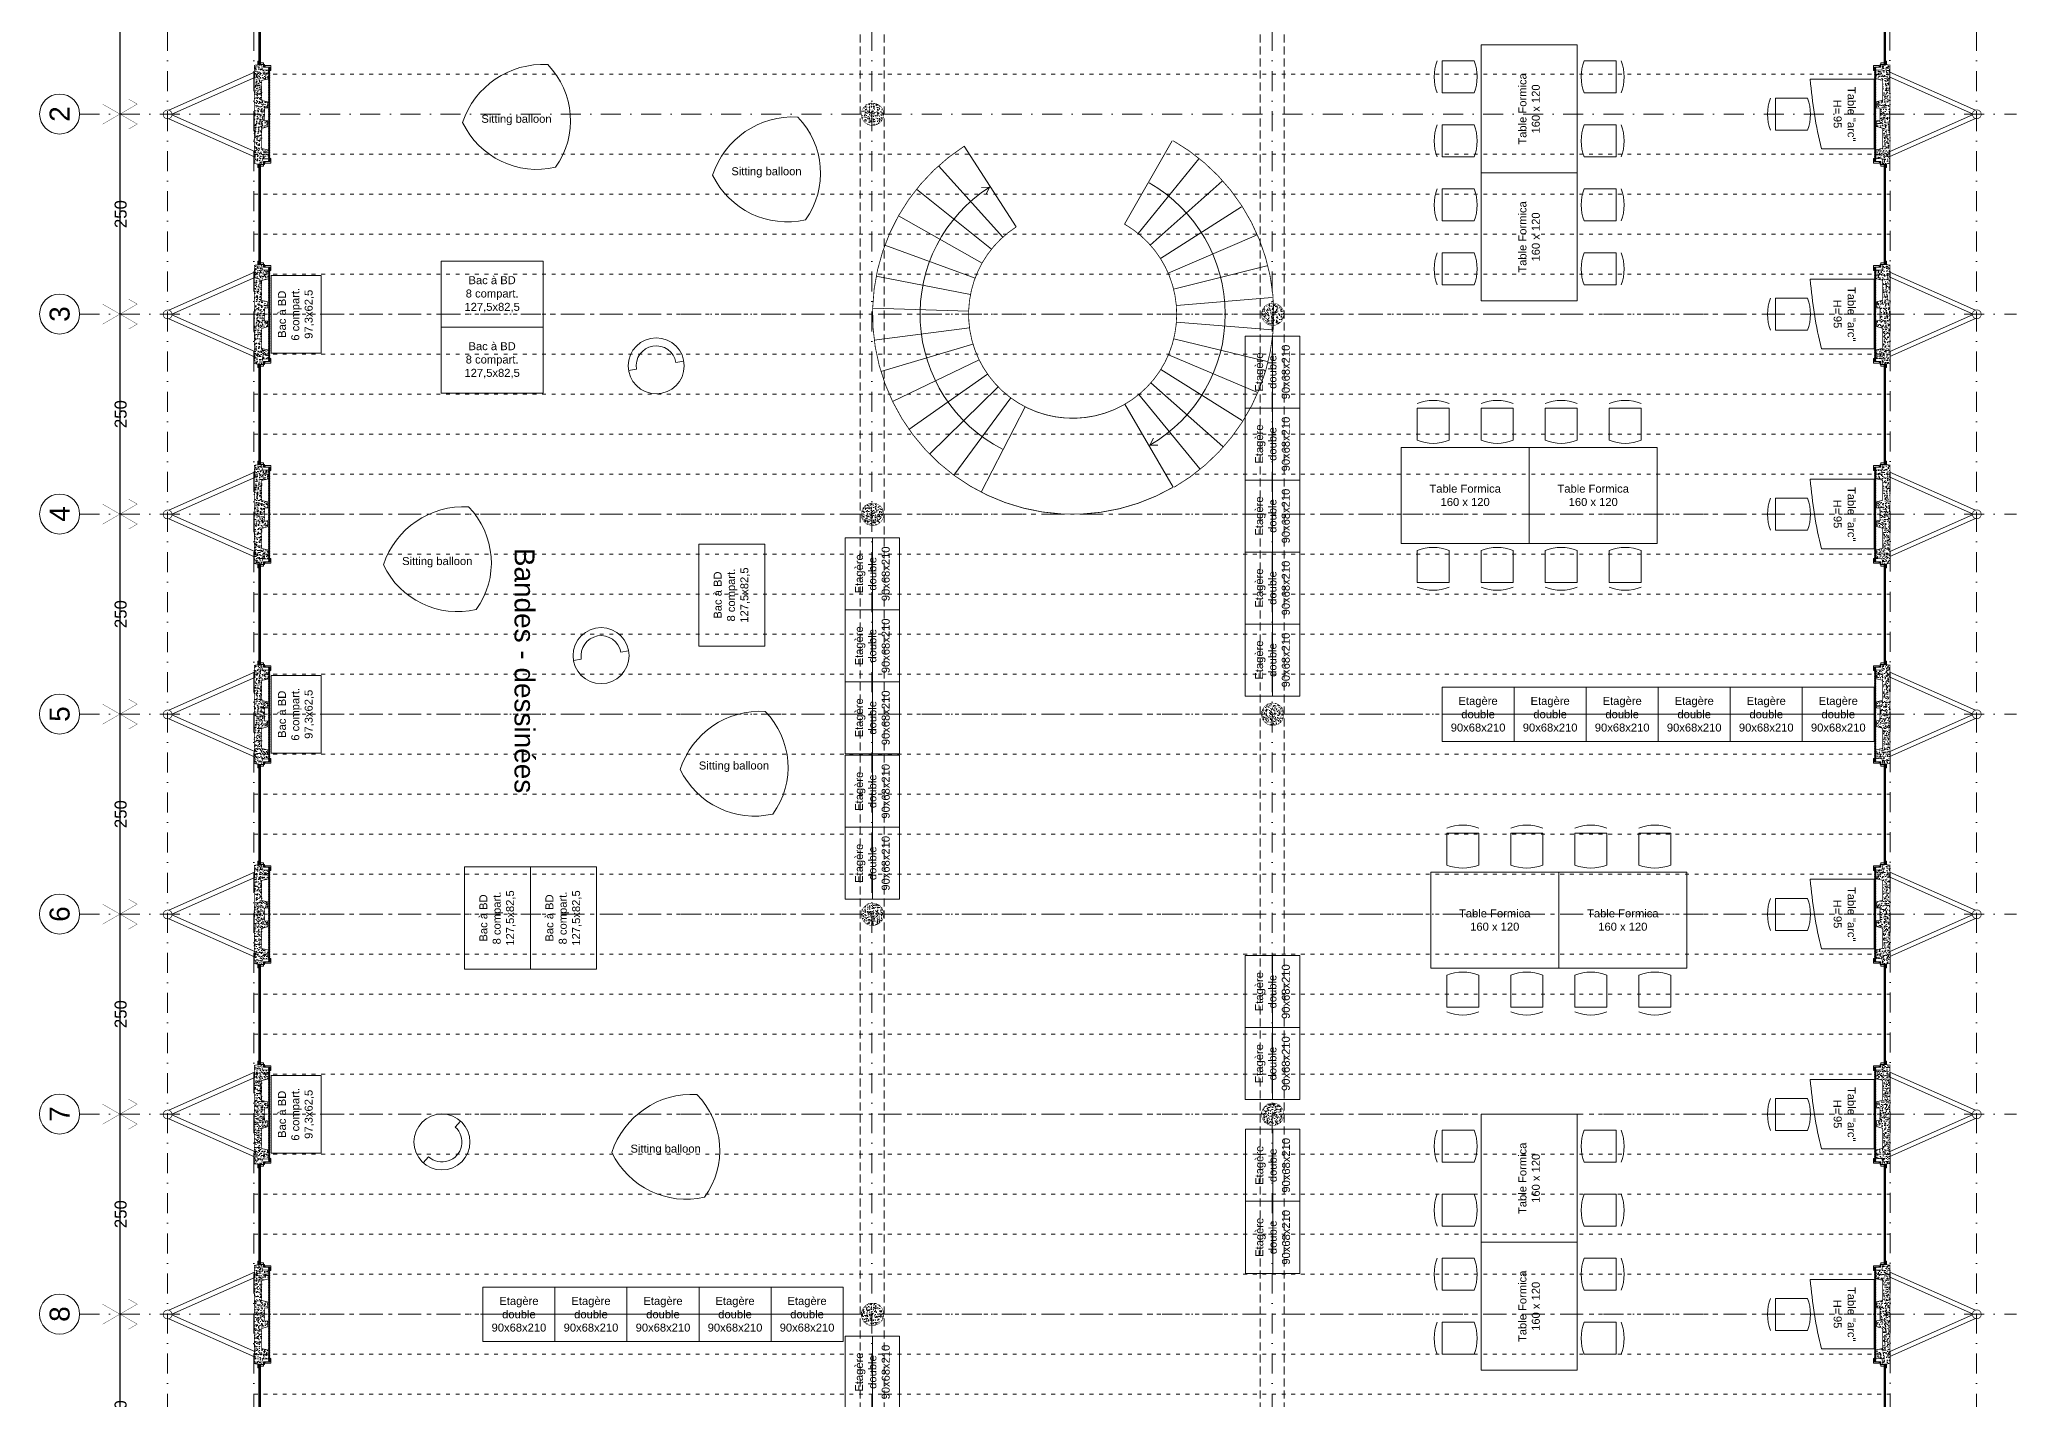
# Model space of a CAD drawing. Header units: millimetres. Extents: x 0 to 111176, y 95213 to 141729.
# Drawn here: x 47708 to 50178, y 108379 to 110079 of the extents above; entities that cross this region are included whole.
import ezdxf
from ezdxf.enums import TextEntityAlignment as Align

# ---------------------------------------------------------------- set-up
doc = ezdxf.new("R2010")
doc.units = ezdxf.units.MM
for name, pattern in [('ACAD_ISO03W100', [30, 12, -18]), ('CONTINU', [0]), ('HIDDEN2', [0.1875, 0.125, -0.0625]), ('TIRETPT2', [0.5, 0.25, -0.125, 0, -0.125])]:
    doc.linetypes.add(name, pattern=pattern)
doc.layers.get('Defpoints').update_dxf_attribs({"lineweight": 9})
doc.layers.add('CDP', color=7, linetype='Continuous', lineweight=9, true_color=0x364259)
doc.layers.add('STR_BOLLARD', color=7, linetype='Continuous', lineweight=9, true_color=0x1c1c1c)
for name, color, linetype, lineweight in [('MEN_Ext', 115, 'Continuous', 9), ('MEN_Int_Escaliers', 25, 'Continuous', 9), ('MOB', 37, 'Continuous', 9), ('STR_BOLLARD_Axes', 252, 'Continuous', 9), ('STR_BOLLARD_projeté', 251, 'Continuous', 9)]:
    doc.layers.add(name, color=color, linetype=linetype, lineweight=lineweight)
doc.styles.add('Arial', font='arial.ttf')
doc.styles.add('Arial-10', font='arial.ttf', dxfattribs={"height": 10})
doc.styles.add('Arial-15', font='arial.ttf', dxfattribs={"height": 15})
doc.styles.add('Arial-20', font='arial.ttf', dxfattribs={"height": 20})
doc.dimstyles.new('Cote-15', dxfattribs={"dimtxt": 15, "dimasz": 15, "dimexe": 1.25, "dimexo": 0.625, "dimgap": 7.5, "dimtad": 1, "dimdec": 0, "dimrnd": 0.025, "dimtxsty": 'Arial-15', "dimblk": 'ARCHTICK', "dimcen": 2.5, "dimse1": 1, "dimse2": 1, "dimazin": 0, "dimtfac": 1, "dimtmove": 1, "dimatfit": 3, "dimfxl": 1, "dimarcsym": 0})

# ---------------------------------------------------------------- blocks, each defined once
blk = doc.blocks.new('Fenetres Ext')
for points in [[(14.09999999846332, 3.400000005214679), (14.09999999846332, 4.400000005214679), (18.09999999846332, 4.400000005214679), (18.09999999846332, 3.400000005214679)], [(14.09999999846332, 1.400000005214679), (139.0999999735504, 1.400000005214679), (139.0999999735504, 3.400000005214679), (14.09999999846332, 3.400000005214679), (14.09999999846332, 1.400000005214679)], [(14.09999999846332, -2.599999994785321), (16.09999999846332, -2.599999994785321), (16.09999999846332, 1.400000005214679), (14.09999999846332, 1.400000005214679)], [(139.0999999735504, 3.400000005214679), (139.0999999735504, 4.400000005214679), (135.0999999735504, 4.400000005214679), (135.0999999735504, 3.400000005214679)], [(139.0999999735504, -2.599999994785321), (137.0999999735504, -2.599999994785321), (137.0999999735504, 1.400000005214679), (139.0999999735504, 1.400000005214679)], [(6.599999998463318, -10.59999999478532), (10.59999999846332, -10.59999999478532), (10.59999999846332, -3.599999994785321), (11.59999999846332, -3.599999994785321), (11.59999999846332, -4.585936534454959), (12.59999999972251, -4.585936534454959), (12.59999999846332, -11.59999999478532), (6.599999998463318, -11.59999999478532)], [(10.59999999846332, -3.599999994785321), (14.09999999846332, -3.599999994785321), (14.09999999846332, -2.599999994785321), (10.59999999846332, -2.599999994785321), (10.59999999846332, -3.599999994785321)], [(142.5999999735504, -3.599999994785321), (139.0999999735504, -3.599999994785321), (139.0999999735504, -2.599999994785321), (142.5999999735504, -2.599999994785321), (142.5999999735504, -3.599999994785321)], [(146.5999999735504, -10.59999999478532), (142.5999999735504, -10.59999999478532), (142.5999999735504, -3.599999994785321), (141.5999999735504, -3.599999994785321), (141.5999999735504, -4.585936534454959), (140.5999999722912, -4.585936534454959), (140.5999999735504, -11.59999999478532), (146.5999999735504, -11.59999999478532)]]:
    blk.add_lwpolyline(points, close=True)
blk.add_lwpolyline([(14.09999999846332, 2.400000005214679), (139.0999999735504, 2.400000005214679)])
blk = doc.blocks.new('panneau+contreventement')
at = {"lineweight": 5}
h = blk.add_hatch(dxfattribs=at)
h.set_pattern_fill('AR-CONC', color=252, scale=0.04, angle=360, style=0)
h.set_pattern_definition([(49.99999999999994, (6.955815479159355e-08, 17.59999999470892), (7.287386759840159, -0.6375634215561317), [0.7619999999999998, -8.381999999999998]), (354.9999999999999, (6.955815479159355e-08, 17.59999999470892), (-1.409736856998765, 7.642273809561408), [0.6096, -6.7056233668]), (100.4514446999998, (0.6072803495580956, 17.54686985470835), (5.877649883614139, 7.004710076487798), [0.6476003520000001, -7.123609784]), (46.18419999999995, (6.955815479159355e-08, 19.63199999470817), (10.8431616356852, -1.681693117309098), [1.143, -12.573]), (96.63555760999995, (0.9035960695582617, 19.49185999470865), (9.49616536206013, 9.89704498390885), [0.9714009256, -10.6854243264]), (351.18415117, (6.955815479159355e-08, 19.63199999470817), (9.496165362599092, 9.897044983421296), [0.9143986827999999, -10.0583892768]), (20.99999999999999, (1.016000069557776, 19.12399999471018), (6.064575650765295, -4.090607927483512), [0.7619999999999999, -8.382]), (326, (1.016000069557776, 19.12399999471018), (2.472081133905891, 7.367518644892768), [0.6096, -6.7056]), (71.45144499999996, (1.521381373558143, 18.78311599870722), (8.53665677114865, 3.2769107554362), [0.647600352, -7.123597503999998]), (37.49999999999993, (6.955815479159355e-08, 17.59999999470892), (0.1235441300236765, 3.382201554926124), [0, -6.624319999999999, 0, -6.8072, 0, -6.731]), (7.499999999999964, (6.955815479159355e-08, 17.59999999470892), (2.672786500412234, 4.007222992724778), [0, -3.88112, 0, -6.47192, 0, -2.5654]), (327.4999999999998, (-2.265679930442275, 17.59999999470892), (5.423623806674856, -0.2291497597069439), [0, -2.54, 0, -7.9248, 0, -10.5156]), (317.4999999999999, (-3.281679930441896, 17.59999999470892), (5.925167255440723, 1.017059641333315), [0, -3.302, 0, -5.26288, 0, -7.4676])])
h.paths.add_polyline_path([(8.000000000007276, 16.62599197128293), (8.000000000007276, 12.62599197128293), (-8, 12.62599197128293), (-8, 16.62599197128293), (-15.27348650529757, 16.62599197128293), (-17.5, 9), (-42.54545454565005, 9), (-44.5, 17.59999999831052), (-55.5, 17.59999999831052), (-55.5, 10), (-62.5, 9), (-61.5, 0), (61.5, 0), (62.5, 9), (55.5, 10), (55.5, 17.59999999831052), (44.5, 17.59999999831052), (42.5, 9), (17.50000000000728, 9), (15.72651349470971, 16.62599197128293)])
at = {"layer": 'CDP'}
h = blk.add_hatch(dxfattribs=at)
h.set_pattern_fill('ANSI31', color=256, scale=5)
h.set_pattern_definition([(45, (0, 0), (-0.4419417382415922, 0.4419417382415922), [])])
h.paths.add_polyline_path([(-59, 17.59999999831052), (-59, 19.3999999983098), (58.99999999767169, 19.3999999983098), (58.99999999767169, 17.59999999831052)])
at = {"linetype": 'Continuous', "lineweight": 5, "const_width": 0.8799999952316284}
blk.add_lwpolyline([(8.000000000007276, 16.62599197128293), (8.000000000007276, 12.62599197128293), (-8, 12.62599197128293), (-8, 16.62599197128293), (-15.27348650529757, 16.62599197128293), (-17.5, 9), (-42.54545454565005, 9), (-44.5, 17.59999999831052), (-55.5, 17.59999999831052), (-55.5, 10), (-62.5, 9), (-61.5, 0), (61.5, 0), (62.5, 9), (55.5, 10), (55.5, 17.59999999831052), (44.5, 17.59999999831052), (42.5, 9), (17.50000000000728, 9), (15.72651349470971, 16.62599197128293)], close=True, dxfattribs=at)
for points in [[(-5.29915068641867, -107.0272467950708), (-52.79727948180198, 0.03446815508141299)], [(-0.5113040249361802, -103.0238181007117), (-46.75775930929467, 1.216600178464432)], [(0.5113040249361802, -103.0238181007117), (46.75775930929467, 1.216600178464432)], [(5.29915068641867, -107.0272467950708), (52.79727948180198, 0.03446815508141299)], [(52.79745963354026, 0), (46.20254036645974, 0)]]:
    blk.add_lwpolyline(points)
at = {"const_width": 0.8}
blk.add_lwpolyline([(4.886542232529791, -105.9757763550551, 128.1178204295244), (4.962955946750299, -106.1295426030811, 0.007805315424875689)], format="xyb", close=True, dxfattribs=at)
at = {"layer": 'CDP', "const_width": 0.2}
blk.add_lwpolyline([(-59, 17.59999999831052), (-59, 19.3999999983098), (58.99999999767169, 19.3999999983098), (58.99999999767169, 17.59999999831052), (-59, 17.59999999831052)], close=True, dxfattribs=at)
blk = doc.blocks.new('poteau')
at = {"layer": 'STR_BOLLARD', "lineweight": 5}
h = blk.add_hatch(dxfattribs=at)
h.set_pattern_fill('AR-CONC', color=252, scale=0.04, angle=359.9999999999999, style=0)
h.set_pattern_definition([(49.99999999999999, (-34103.71972945715, -3518.988229174639), (7.287386759840159, -0.6375634215561317), [0.762, -8.382000000000001]), (355, (-34103.71972945715, -3518.988229174639), (-1.409736856998765, 7.642273809561408), [0.6096, -6.7056233668]), (100.4514446999999, (-34103.11244917716, -3519.04135931464), (5.877649883614139, 7.004710076487798), [0.6476003520000001, -7.123609784]), (46.18419999999993, (-34103.71972945715, -3516.956229174639), (10.8431616356852, -1.681693117309098), [1.143, -12.573]), (96.63555760999996, (-34102.81613345716, -3517.096369174639), (9.49616536206013, 9.89704498390885), [0.9714009256, -10.6854243264]), (351.18415117, (-34103.71972945715, -3516.956229174639), (9.496165362599092, 9.897044983421296), [0.9143986828, -10.0583892768]), (21, (-34102.70372945715, -3517.46422917464), (6.064575650765295, -4.090607927483512), [0.762, -8.382000000000001]), (326, (-34102.70372945715, -3517.46422917464), (2.472081133905891, 7.367518644892768), [0.6096, -6.7056]), (71.45144499999996, (-34102.19834815315, -3517.805113170639), (8.53665677114865, 3.2769107554362), [0.6476003520000001, -7.123597503999999]), (37.49999999999994, (-34103.71972945715, -3518.988229174639), (0.1235441300236765, 3.382201554926124), [0, -6.62432, 0, -6.807200000000001, 0, -6.731000000000001]), (7.499999999999974, (-34103.71972945715, -3518.988229174639), (2.672786500412234, 4.007222992724778), [0, -3.88112, 0, -6.47192, 0, -2.5654]), (327.4999999999999, (-34105.98540945715, -3518.988229174639), (5.423623806674856, -0.2291497597069439), [0, -2.54, 0, -7.9248, 0, -10.5156]), (317.4999999999999, (-34107.00140945715, -3518.988229174639), (5.925167255440723, 1.017059641333315), [0, -3.302, 0, -5.26288, 0, -7.4676])])
edge = h.paths.add_edge_path()
edge.add_arc((2.613544936025392e-10, 6.674660824046441e-11), 13.99999999999927, 284.7547730335563, 644.0803509681097)
edge.add_arc((2.613806948659203e-10, 6.66435795437792e-11), 13.99999999999917, 284.0803509681096, 284.7547730335563)
at = {"layer": 'STR_BOLLARD', "lineweight": 5, "const_width": 0.5}
blk.add_lwpolyline([(3.565555101478822, -13.53834616259883, 339.820519298623), (3.405953449982917, -13.57937705112045, 0.002942729891838111)], format="xyb", close=True, dxfattribs=at)
blk = doc.blocks.new('Bac-a-BD_97.3x62.5')
blk.add_lwpolyline([(0, 62.5), (97.30000000000018, 62.5), (97.30000000000018, 0), (0, 0)], close=True)
at = {"insert": (48.64999999999873, 31.25), "char_height": 10, "attachment_point": 5, "style": 'Arial'}
blk.add_mtext_dynamic_manual_height_columns('Bac à BD\\P6 compart.\\P97,3x62,5', width=234.8605922671994, gutter_width=18352.47833725253, heights=[0], dxfattribs=at)
blk = doc.blocks.new('Bac-a-BD_127.5x82.5')
blk.add_lwpolyline([(0, 82.5), (127.5, 82.5), (127.5, 0), (0, 0)], close=True)
at = {"insert": (63.75, 41.25), "char_height": 10, "attachment_point": 5, "style": 'Arial'}
blk.add_mtext_dynamic_manual_height_columns('Bac à BD \\P8 compart.\\P127,5x82,5', width=234.8605922671994, gutter_width=18352.47833725253, heights=[0], dxfattribs=at)
blk = doc.blocks.new('chauffeuse')
for points in [[(-35, 0), (-25, 0)], [(25, 0), (35, 0)]]:
    blk.add_lwpolyline(points)
blk.add_circle((0, 0), 35)
blk.add_arc((0, 0), 25, 0, 180)
blk = doc.blocks.new('escalier-aile-D-bas')
for p, q in [((-70.46167834990683, 109.2481207207784), (-135.5032275938711, 210.0925398469444)), ((64.65391145178091, 112.7824087807567), (124.334445098154, 216.8892476570218)), ((-87.07384909412849, 96.53053817070395), (-167.4497098019629, 185.635650334636)), ((81.90823092821029, 100.9506894615952), (157.5158287167733, 194.1359412647907)), ((-101.4308528860847, 81.31286539258508), (-195.0593324753272, 156.3708949845641)), ((97.04117025525284, 86.50440030800019), (186.6176351043114, 166.3546159773723)), ((109.6607942389974, 69.8176926273045), (210.8861427651436, 134.2647935140303)), ((-113.1608508695199, 63.98923211066358), (-217.6170209066759, 123.0562155998668)), ((-121.9600422601497, 45.00831133219253), (-234.5385428006111, 86.55444486420674)), ((119.4402612589483, 51.32274337839408), (229.6928101035019, 98.69758343026115)), ((126.1262882435412, 31.49856204328898), (242.5505543206536, 60.5741577677436)), ((-127.600532605341, 24.86169892362159), (-245.3856396372712, 47.81095947428912)), ((-129.9362361911035, 4.07118157680452), (-249.877377305208, 7.829195351212547)), ((129.5457106211406, 10.85858448791623), (249.1263665733577, 20.88189324910127)), ((-128.9066595118775, -16.82477723400734), (-247.8974221456147, -32.35534082511367)), ((129.6099671374259, -10.06262470119327), (249.2499368050785, -19.35120134871613)), ((-124.5384680633715, -37.28498314869285), (-239.4970539701453, -71.70189067134561)), ((126.3173935869427, -30.72321719118554), (242.9180645860915, -59.0831099812749)), ((-116.9447957056391, -56.77952758846732), (-224.8938379055171, -109.1913992037989)), ((110.0875915162915, -69.14276672993947), (211.7069067642742, -132.9668590962647)), ((119.7532658967839, -50.58809449978799), (230.2947421008439, -97.28479711066393)), ((-106.322314569522, -74.80351208780121), (-204.4659895594514, -143.8529078618267)), ((-92.94614133101913, -90.89012491977701), (-178.7425794941655, -174.7887017605935)), ((97.57070634837237, -85.90667762119483), (187.6359737463945, -165.2051492738647)), ((-77.16271186157155, -104.62273125305), (-148.3898305015455, -201.197560104436)), ((-59.38080867755252, -115.6456638089257), (-114.1938628505732, -222.3955073179786)), ((65.34547538051356, -112.3831341632285), (125.6643757305292, -216.1214118496391)), ((82.5267911371493, -100.4456506907118), (158.7053675686193, -193.164712862239))]:
    blk.add_line(p, q)
at = {"const_width": 1}
for points in [[(-135.5032275942885, 210.0925398449905, 0.9771821043527655), (125.6643757172117, -216.1214118598205)], [(126.9943063584552, -216.1214118496395, 0.5773502692070732), (125.6643757305286, 216.8892476651433)], [(-70.46167834850985, 109.2481207196724, 0.7581998938125973), (3.399314211653291, -129.9555487824946, 0.7581998938125967), (64.65391145178091, 112.7824087807567)]]:
    blk.add_lwpolyline(points, format="xyb", dxfattribs=at)
for points in [[(-103.9427274825276, 159.0380207939042, 0.5773502692070732), (-87.80551995605555, -168.4775785930977, 0.5773502692070732)], [(96.4933544712977, -163.6649479803962, 0.5773502692070732), (95.48622137339756, 164.2464165550567, 0.5773502692070732)]]:
    blk.add_lwpolyline(points, format="xyb")
for points in [[(-103.9427274825276, 159.0380207939042), (-113.9320754582151, 158.5765806345907)], [(-103.9427274825276, 159.0380207939043), (-108.1956148153277, 149.9874435010179)], [(96.49335447129772, -163.6649479803962), (101.159341600962, -154.8202566852855)], [(96.4933544712977, -163.6649479803962), (106.4933544712977, -163.6649479803962)]]:
    blk.add_lwpolyline(points)
blk = doc.blocks.new('etageres-doubles')
blk.add_lwpolyline([(0, 0), (68, 0), (68, -90), (0, -90), (0, 0)], close=True)
blk.add_lwpolyline([(34, 0), (34, -90)])
at = {"insert": (34, -45), "char_height": 10, "attachment_point": 5, "rotation": 270, "style": 'Arial'}
blk.add_mtext_dynamic_manual_height_columns('Etagère \\Pdouble\\P90x68x210', width=234.8605922671994, gutter_width=18352.47833725253, heights=[0], dxfattribs=at)
blk = doc.blocks.new('table-formica_160x120')
blk.add_lwpolyline([(120, 0), (120, -160), (0, -160), (0, 0)], close=True)
at = {"insert": (60, -80), "char_height": 10, "attachment_point": 5, "rotation": 270, "style": 'Arial'}
blk.add_mtext_dynamic_manual_height_columns('Table Formica\\P160 x 120', width=234.8605922671994, gutter_width=18352.47833725253, heights=[0], dxfattribs=at)
blk = doc.blocks.new('Sitting-balloon')
for centre, radius, start, end in [((31.8616203756658, -35.14636604475414), 105.5382483836643, 86.7419628053986, 161.873054904846), ((-33.65601704786795, 0.3089614613735223), 100.011135183437, 324.2645382834637, 44.35047942675714), ((24.40465786159995, 42.25449657124889), 102.9852926138599, 205.6413192401139, 282.973698470149)]:
    blk.add_arc(centre, radius, start, end)
at = {"insert": (-1.199063705354661, 1.00857838873236), "char_height": 10, "attachment_point": 5, "style": 'Arial'}
blk.add_mtext_dynamic_manual_height_columns('Sitting balloon', width=234.8605922671994, gutter_width=18352.47833725253, heights=[0], dxfattribs=at)
blk = doc.blocks.new('chaise-par-defaut')
for points in [[(-54.86354830078199, -20), (-54.86354830078199, -20, -0.189905722026742), (-54.86354830078199, 20)], [(-8.798114440534846, -20), (-8.798114440534846, -20, 0.189905722026742), (-8.798114440534846, 20)]]:
    blk.add_lwpolyline(points, format="xyb")
blk.add_lwpolyline([(-8.798114440534846, -20), (-48.79811444053485, -20), (-48.79811444053485, 20), (-8.798114440534846, 20)])
blk = doc.blocks.new('table-arc')
blk.add_lwpolyline([(-80, 43.49999999999272), (-80, 43.50000000000728), (0, 43.50000000000728), (0, -43.50000000000728), (-66, -43.50000000000728, -0.03955495318732785)], format="xyb", close=True)
at = {"char_height": 10, "rotation": 270, "style": 'Arial'}
for s, insert, attachment_point in [('Table "arc"', (-28.39474934566085, -0.1052195326399292), 5), ('H=', (-46.01231244178805, -0.1705031430942065), 6)]:
    blk.add_mtext_dynamic_manual_height_columns(s, width=234.8605922671994, gutter_width=18352.47833725253, heights=[0], dxfattribs=dict(at, insert=insert, attachment_point=attachment_point))
at = {"style": 'Arial-10'}
blk.add_attdef('HAUTEUR', text='', height=10, rotation=270, dxfattribs=at).set_placement((-45.76254463806129, -2.227131945525799), align=Align.MIDDLE_LEFT)
blk = doc.blocks.new('n°-axe')
at = {"layer": 'STR_BOLLARD_Axes', "linetype": 'CONTINU', "ltscale": 60}
blk.add_circle((0, -25), 25, dxfattribs=at)
at = {"layer": 'STR_BOLLARD_Axes', "style": 'Arial-20'}
blk.add_attdef('AXE', text='', height=25, dxfattribs=at).set_placement((0, -25), align=Align.MIDDLE_CENTER)
blk = doc.blocks.new('Axe-construction')
at = {"const_width": 0.4}
for points in [[(-18.71420953128381, 10.80465391055782), (-12.47613968752262, 21.60930782111564), (12.47613968752262, -21.60930782111564)], [(18.71420953128381, 10.80465391055782), (12.47613968752262, 21.60930782111564), (-12.47613968752262, -21.60930782111564)]]:
    blk.add_lwpolyline(points, dxfattribs=at)
blk = doc.blocks.new('*D390')
at = {"layer": 'Defpoints', "color": 0, "transparency": 16777216}
for p in [(47808.22511090858, 108485.4322099642), (47808.22218943496, 108235.4322100243), (47808.22345143949, 108235.4322100096)]:
    blk.add_point(p, dxfattribs=at)
at = {"layer": 'STR_BOLLARD_Axes', "color": 0, "lineweight": -2, "transparency": 16777216}
blk.add_line((47808.22637291312, 108485.4322099495), (47808.22345143949, 108235.4322100096), dxfattribs=at)
at = {"layer": 'STR_BOLLARD_Axes', "color": 0, "lineweight": 5, "transparency": 16777216, "insert": (47809.13045596233, 108360.432299477), "char_height": 15, "attachment_point": 5, "rotation": 89.99933044756455, "style": 'Arial-15'}
blk.add_mtext('250', dxfattribs=at)
blk = doc.blocks.new('_None')
blk = doc.blocks.new('*D391')
at = {"layer": 'Defpoints', "color": 0, "transparency": 16777216}
for p in [(47808.23025428686, 108735.4322098584), (47808.22733281321, 108485.4322099185), (47808.22859481775, 108485.4322099038)]:
    blk.add_point(p, dxfattribs=at)
at = {"layer": 'STR_BOLLARD_Axes', "color": 0, "lineweight": -2, "transparency": 16777216}
blk.add_line((47808.23151629138, 108735.4322098437), (47808.22859481775, 108485.4322099038), dxfattribs=at)
at = {"layer": 'STR_BOLLARD_Axes', "color": 0, "lineweight": 5, "transparency": 16777216, "insert": (47809.13559934057, 108610.4322993712), "char_height": 15, "attachment_point": 5, "rotation": 89.99933044756287, "style": 'Arial-15'}
blk.add_mtext('250', dxfattribs=at)
blk = doc.blocks.new('*D392')
at = {"layer": 'Defpoints', "color": 0, "transparency": 16777216}
for p in [(47808.23539766512, 108985.4322097526), (47808.23247619149, 108735.4322098127), (47808.23373819603, 108735.4322097979)]:
    blk.add_point(p, dxfattribs=at)
at = {"layer": 'STR_BOLLARD_Axes', "color": 0, "lineweight": -2, "transparency": 16777216}
blk.add_line((47808.23665966966, 108985.4322097378), (47808.23373819603, 108735.4322097979), dxfattribs=at)
at = {"layer": 'STR_BOLLARD_Axes', "color": 0, "lineweight": 5, "transparency": 16777216, "insert": (47809.14074271886, 108860.4322992654), "char_height": 15, "attachment_point": 5, "rotation": 89.99933044756455, "style": 'Arial-15'}
blk.add_mtext('250', dxfattribs=at)
blk = doc.blocks.new('*D393')
at = {"layer": 'Defpoints', "color": 0, "transparency": 16777216}
for p in [(47808.24054104339, 109235.4322096468), (47808.23761956976, 108985.4322097069), (47808.23888157431, 108985.4322096921)]:
    blk.add_point(p, dxfattribs=at)
at = {"layer": 'STR_BOLLARD_Axes', "color": 0, "lineweight": -2, "transparency": 16777216}
blk.add_line((47808.24180304794, 109235.432209632), (47808.23888157431, 108985.4322096921), dxfattribs=at)
at = {"layer": 'STR_BOLLARD_Axes', "color": 0, "lineweight": 5, "transparency": 16777216, "insert": (47809.14588609713, 109110.4322991596), "char_height": 15, "attachment_point": 5, "rotation": 89.99933044756455, "style": 'Arial-15'}
blk.add_mtext('250', dxfattribs=at)
blk = doc.blocks.new('*D394')
at = {"layer": 'Defpoints', "color": 0, "transparency": 16777216}
for p in [(47808.24568442165, 109485.432209541), (47808.24276294802, 109235.4322096011), (47808.24402495257, 109235.4322095863)]:
    blk.add_point(p, dxfattribs=at)
at = {"layer": 'STR_BOLLARD_Axes', "color": 0, "lineweight": -2, "transparency": 16777216}
blk.add_line((47808.2469464262, 109485.4322095262), (47808.24402495257, 109235.4322095863), dxfattribs=at)
at = {"layer": 'STR_BOLLARD_Axes', "color": 0, "lineweight": 5, "transparency": 16777216, "insert": (47809.1510294754, 109360.4322990538), "char_height": 15, "attachment_point": 5, "rotation": 89.99933044756455, "style": 'Arial-15'}
blk.add_mtext('250', dxfattribs=at)
blk = doc.blocks.new('*D395')
at = {"layer": 'Defpoints', "color": 0, "transparency": 16777216}
for p in [(47808.25082779991, 109735.4322094352), (47808.24790632629, 109485.4322094953), (47808.24916833083, 109485.4322094805)]:
    blk.add_point(p, dxfattribs=at)
at = {"layer": 'STR_BOLLARD_Axes', "color": 0, "lineweight": -2, "transparency": 16777216}
blk.add_line((47808.25208980446, 109735.4322094204), (47808.24916833083, 109485.4322094805), dxfattribs=at)
at = {"layer": 'STR_BOLLARD_Axes', "color": 0, "lineweight": 5, "transparency": 16777216, "insert": (47809.15617285366, 109610.4322989479), "char_height": 15, "attachment_point": 5, "rotation": 89.99933044756455, "style": 'Arial-15'}
blk.add_mtext('250', dxfattribs=at)
blk = doc.blocks.new('*D396')
at = {"layer": 'Defpoints', "color": 0, "transparency": 16777216}
for p in [(47808.25597117819, 109985.4322093293), (47808.25304970455, 109735.4322093894), (47808.2543117091, 109735.4322093747)]:
    blk.add_point(p, dxfattribs=at)
at = {"layer": 'STR_BOLLARD_Axes', "color": 0, "lineweight": -2, "transparency": 16777216}
blk.add_line((47808.25723318274, 109985.4322093146), (47808.2543117091, 109735.4322093747), dxfattribs=at)
at = {"layer": 'STR_BOLLARD_Axes', "color": 0, "lineweight": 5, "transparency": 16777216, "insert": (47809.16131623193, 109860.4322988421), "char_height": 15, "attachment_point": 5, "rotation": 89.99933044756287, "style": 'Arial-15'}
blk.add_mtext('250', dxfattribs=at)
blk = doc.blocks.new('*D497')
at = {"layer": 'Defpoints', "color": 0, "transparency": 16777216}
for p in [(47808.26111456333, 110235.4325432781), (47808.25819308969, 109985.4325433382), (47808.25945509424, 109985.4325433235)]:
    blk.add_point(p, dxfattribs=at)
at = {"layer": 'STR_BOLLARD_Axes', "color": 0, "lineweight": -2, "transparency": 16777216}
blk.add_line((47808.26237656787, 110235.4325432634), (47808.25945509424, 109985.4325433235), dxfattribs=at)
at = {"layer": 'STR_BOLLARD_Axes', "color": 0, "lineweight": 5, "transparency": 16777216, "insert": (47809.16645961707, 110110.432632791), "char_height": 15, "attachment_point": 5, "rotation": 89.99933044756287, "style": 'Arial-15'}
blk.add_mtext('250', dxfattribs=at)

msp = doc.modelspace()

# ---------------------------------------------------------------- linework, layer by layer
at = {"layer": 'STR_BOLLARD', "linetype": 'HIDDEN2', "ltscale": 80}
for points in [[(48732.79036194809, 105739.8464605216), (48732.96342947242, 110230.4997809512)], [(48762.79036504649, 105739.9262779026), (48762.96341955896, 110230.2419749787)], [(49232.79036814366, 105740.0072193362), (49232.96341953673, 110230.2419749821)], [(49262.79036127393, 105739.828389867), (49262.9634283053, 110230.4689198601)]]:
    msp.add_lwpolyline(points, dxfattribs=at)
at = {"layer": 'STR_BOLLARD_Axes', "linetype": 'TIRETPT2', "ltscale": 100}
for points in [[(47867.70554018933, 110339.8728246362), (47867.70761170297, 105594.9827319166)], [(47975.70554018934, 110339.8728246362), (47975.70761170298, 105594.9827319166)], [(48747.7092079844, 110339.8728246362), (48747.7092079844, 105594.9827319166)], [(49247.7092079844, 110339.8728246362), (49247.7092079844, 105594.9827319166)], [(50127.71393321149, 110339.8728246362), (50127.62425047846, 105594.9827319166)], [(50019.7092079844, 110089.872871855), (50019.91501980865, 105594.9827319166)], [(47757.84585400178, 109985.4332464425), (50177.71772641419, 109985.3834611769)], [(47757.84071062352, 109735.4332465483), (50177.71258303592, 109735.3834612827)], [(47757.83556724525, 109485.4332466541), (50177.70743965766, 109485.3834613885)], [(47757.83042386698, 109235.43324676), (50177.70229627939, 109235.3834614943)], [(47757.82528048872, 108985.4332468658), (50177.69715290113, 108985.3834616002)], [(47757.82013711045, 108735.4332469716), (50177.69200952286, 108735.383461706)], [(47757.81499373219, 108485.4332470774), (50177.6868661446, 108485.3834618118)]]:
    msp.add_lwpolyline(points, dxfattribs=at)
at = {"layer": 'STR_BOLLARD_projeté', "color": 252, "linetype": 'ACAD_ISO03W100', "lineweight": 5, "ltscale": 0.4}
for points in [[(47975.71079271204, 110035.4250813551), (50019.71421844752, 110035.4250813551)], [(47975.70564933377, 109935.4301115446), (50019.70903141148, 109935.4301115446)], [(47975.70564933377, 109885.4301115446), (50019.70900958258, 109885.4301115446)], [(47975.70564933377, 109835.4301115446), (50019.70898775369, 109835.4301115446)], [(47975.70564933377, 109785.4301115446), (50019.7089659248, 109785.4301115446)], [(47975.70564933377, 109735.4250814609), (50019.70905324037, 109735.4250814609)], [(47975.70564933377, 109685.4250814609), (50019.70903141148, 109685.4250814609)], [(47975.70564933377, 109635.4250814609), (50019.70900958258, 109635.4250814609)], [(47975.70564933377, 109585.4250814609), (50019.70898775369, 109585.4250814609)], [(47975.70564933377, 109535.4250814609), (50019.7089659248, 109535.4250814609)], [(47975.70564933377, 109485.4250814609), (50019.70894409592, 109485.4250814609)], [(47975.70564933377, 109435.4250814609), (50019.70892226703, 109435.4250814609)], [(47975.70564933377, 109385.4250814609), (50019.70890043813, 109385.4250814609)], [(47975.70564933377, 109335.4250814609), (50019.70887860925, 109335.4250814609)], [(47975.70564933377, 109285.4250814609), (50019.70885678036, 109285.4250814609)], [(47975.70564933377, 109235.4250814609), (50019.70883495147, 109235.4250814609)], [(47975.70564933377, 109185.4250814609), (50019.70881312258, 109185.4250814609)], [(47975.70564933377, 109135.4250814609), (50019.70879129368, 109135.4250814609)], [(47975.70564933377, 109085.4250814609), (50019.7087694648, 109085.4250814609)], [(47975.70564933377, 109035.4250814609), (50019.70874763591, 109035.4250814609)], [(47975.70564933377, 108985.4250814609), (50019.70872580702, 108985.4250814609)], [(47975.70564933377, 108935.4250814609), (50019.70870397813, 108935.4250814609)], [(47975.70564933377, 108885.4250814609), (50019.70868214924, 108885.4250814609)], [(47975.70564933377, 108835.4250814609), (50019.70866032035, 108835.4250814609)], [(47975.70564933377, 108785.4250814609), (50019.70863849146, 108785.4250814609)], [(47975.70564933377, 108735.4250814609), (50019.70861666257, 108735.4250814609)], [(47975.70564933377, 108685.4250814609), (50019.70859483368, 108685.4250814609)], [(47975.70564933377, 108635.4250814609), (50019.70857300479, 108635.4250814609)], [(47975.70564933377, 108585.4250814609), (50019.70855117591, 108585.4250814609)], [(47975.70564933377, 108535.4250814609), (50019.70852934702, 108535.4250814609)], [(47975.70564933377, 108485.4250814609), (50019.70850751812, 108485.4250814609)], [(47975.70564933377, 108435.4250814609), (50019.70848568923, 108435.4250814609)], [(47975.70564933377, 108385.4250814609), (50019.70846386034, 108385.4250814609)]]:
    msp.add_lwpolyline(points, dxfattribs=at)

# ---------------------------------------------------------------- block references
at = {"layer": 'MEN_Ext', "xscale": -1, "rotation": 90}
for p in [(47985.06456916212, 110186.6044294288), (47985.0645691662, 109936.6044294567), (47985.06456916736, 109686.6044349667), (47985.06456916829, 109436.6044295065), (47985.06456916969, 109186.6044295315), (47985.06456917062, 108936.6044295564), (47985.06456917179, 108686.6044295812), (47985.06456917295, 108436.6044296062)]:
    msp.add_blockref('Fenetres Ext', p, dxfattribs=at)
at = {"layer": 'MEN_Ext', "rotation": 270}
for p in [(50010.88796216227, 110186.6044294733), (50010.88796215814, 109936.6044295013), (50010.88796215697, 109686.6044350112), (50010.88796215604, 109436.604429551), (50010.88796215464, 109186.604429576), (50010.88796215371, 108936.6044296009), (50010.88796215255, 108686.6044296258), (50010.88796215138, 108436.6044296507)]:
    msp.add_blockref('Fenetres Ext', p, dxfattribs=at)
at = {"layer": 'MEN_Int_Escaliers'}
msp.add_blockref('escalier-aile-D-bas', (48998.52557756232, 109735.2419749418, -457.4999999551492), dxfattribs=at)
at = {"layer": 'MOB'}
for name, p, rotation in [('table-formica_160x120', (49628.90640512827, 109911.8839576237, -457.4999999551492), 180), ('chaise-par-defaut', (49628.90640512827, 110031.8839576237, -457.4999999551492), 180), ('chaise-par-defaut', (49628.90640512827, 109951.8839576237, -457.4999999551492), 180), ('table-formica_160x120', (49628.90640512827, 109751.8839576237, -457.4999999551492), 180), ('chaise-par-defaut', (49628.90640512827, 109871.8839576237, -457.4999999551492), 180), ('chaise-par-defaut', (49628.90640512827, 109791.8839576237, -457.4999999551492), 180), ('Bac-a-BD_97.3x62.5', (48059.46591972192, 109686.5919749381), 89.99999999999999), ('chauffeuse', (48478.21692852259, 109670.7660703383), 9.709074406109096), ('etageres-doubles', (49282.20552747273, 109618.0379170855, -457.4999999551492), 180), ('etageres-doubles', (49282.20552747273, 109528.0379170855, -457.4999999551492), 180), ('table-formica_160x120', (49408.90640512827, 109448.8802391985, -457.4999999551492), 89.99999999999999), ('table-formica_160x120', (49568.90640512827, 109448.8802391985, -457.4999999551492), 89.99999999999999), ('etageres-doubles', (49282.20552747273, 109438.0379170855, -457.4999999551492), 180), ('Bac-a-BD_127.5x82.5', (48613.87012985912, 109320.4761246561), 90), ('etageres-doubles', (48782.31220343425, 109365.795995498), 180), ('chaise-par-defaut', (49448.90640512827, 109448.8802391985, -457.4999999551492), 89.99999999999999), ('chaise-par-defaut', (49528.90640512827, 109448.8802391985, -457.4999999551492), 89.99999999999999), ('chaise-par-defaut', (49608.90640512827, 109448.8802391985, -457.4999999551492), 89.99999999999999), ('chaise-par-defaut', (49688.90640512827, 109448.8802391985, -457.4999999551492), 89.99999999999999), ('etageres-doubles', (49282.20552747273, 109348.0379170855, -457.4999999551492), 180), ('chauffeuse', (48409.30066458369, 109308.5285003177), 9.709074406109096), ('etageres-doubles', (48782.31220343425, 109275.795995498), 180), ('etageres-doubles', (49282.20552747273, 109258.0379170855, -457.4999999551492), 180), ('Bac-a-BD_97.3x62.5', (48059.46591972192, 109186.5919749901), 89.99999999999999), ('etageres-doubles', (48782.33370150128, 109185.795995498), 180), ('etageres-doubles', (49460.09501693961, 109201.2419749877), 90), ('etageres-doubles', (49550.09501693961, 109201.2419749877), 90), ('etageres-doubles', (49640.09501693961, 109201.2419749877), 90), ('etageres-doubles', (49730.09501693961, 109201.2419749877), 90), ('etageres-doubles', (49820.09501693961, 109201.2419749877), 90), ('etageres-doubles', (49910.09501693961, 109201.2419749877), 90), ('etageres-doubles', (48782.33370150128, 109093.97710129), 180), ('etageres-doubles', (48782.33370150128, 109003.97710129), 180), ('Bac-a-BD_127.5x82.5', (48321.11404286238, 108916.8645717534), 89.99999999999999), ('Bac-a-BD_127.5x82.5', (48403.61404286238, 108916.8645717534), 89.99999999999999), ('table-formica_160x120', (49445.9033736296, 108918.0252624205), 89.99999999999999), ('table-formica_160x120', (49605.9033736296, 108918.0252624205), 89.99999999999999), ('etageres-doubles', (49282.20552747273, 108843.6290023761, -457.4999999551492), 180), ('chaise-par-defaut', (49485.9033736296, 108918.0252624205), 89.99999999999999), ('chaise-par-defaut', (49565.9033736296, 108918.0252624205), 89.99999999999999), ('chaise-par-defaut', (49645.9033736296, 108918.0252624205), 89.99999999999999), ('chaise-par-defaut', (49725.9033736296, 108918.0252624205), 89.99999999999999), ('etageres-doubles', (49282.20552747273, 108753.6290023761, -457.4999999551492), 180), ('Bac-a-BD_97.3x62.5', (48059.46591972192, 108686.5919750325), 89.99999999999999), ('chauffeuse', (48210.5353984449, 108700.6324253678), 228.2978409942898), ('table-formica_160x120', (49628.9064051348, 108575.2419750362, -457.4999999551492), 180), ('etageres-doubles', (49282.51862952116, 108626.4672759239, -457.4999999551492), 180), ('chaise-par-defaut', (49628.9064051348, 108695.2419750362, -457.4999999551492), 180), ('chaise-par-defaut', (49628.9064051348, 108615.2419750362, -457.4999999551492), 180), ('etageres-doubles', (49282.51862952116, 108536.4672759239, -457.4999999551492), 180), ('table-formica_160x120', (49628.9064051348, 108415.2419750362, -457.4999999551492), 180), ('chaise-par-defaut', (49628.9064051348, 108535.2419750362, -457.4999999551492), 180), ('etageres-doubles', (48261.70518202884, 108451.241975055), 90), ('etageres-doubles', (48351.70518202884, 108451.241975055), 90), ('etageres-doubles', (48441.70518202884, 108451.241975055), 90), ('etageres-doubles', (48531.70518202884, 108451.241975055), 90), ('etageres-doubles', (48621.70518202884, 108451.241975055), 90), ('etageres-doubles', (48782.35519956831, 108368.0379172008), 180), ('chaise-par-defaut', (49628.9064051348, 108455.2419750362, -457.4999999551492), 180)]:
    msp.add_blockref(name, p, dxfattribs=dict(at, rotation=rotation))
for name, p in [('Sitting-balloon', (48304.85409174846, 109977.0587832742)), ('chaise-par-defaut', (49925.37437648055, 109985.1754158992)), ('Sitting-balloon', (48617.19415526379, 109911.5152557089)), ('Bac-a-BD_127.5x82.5', (48209.4780975092, 109719.0021904035)), ('chaise-par-defaut', (49925.37437647642, 109735.1754159271)), ('Bac-a-BD_127.5x82.5', (48209.4780975092, 109636.5021904035)), ('Sitting-balloon', (48205.88768797572, 109424.2469697924)), ('chaise-par-defaut', (49925.37437647526, 109485.175415952)), ('Sitting-balloon', (48576.58997309679, 109168.6886239513)), ('chaise-par-defaut', (49925.37437648387, 108985.1754159966)), ('Sitting-balloon', (48491.20776229761, 108689.8425030486)), ('chaise-par-defaut', (49925.37437648271, 108735.1754160215)), ('chaise-par-defaut', (49925.37437648154, 108485.1754160464))]:
    msp.add_blockref(name, p, dxfattribs=at)
at = {"layer": 'MOB', "xscale": -1}
for p, rotation in [((49508.90640512827, 110031.8839576237, -457.4999999551492), 180), ((49508.90640512827, 109951.8839576237, -457.4999999551492), 180), ((49508.90640512827, 109871.8839576237, -457.4999999551492), 180), ((49508.90640512827, 109791.8839576237, -457.4999999551492), 180), ((49448.90640512827, 109568.8802391985, -457.4999999551492), 90), ((49528.90640512827, 109568.8802391985, -457.4999999551492), 90), ((49608.90640512827, 109568.8802391985, -457.4999999551492), 90), ((49688.90640512827, 109568.8802391985, -457.4999999551492), 90), ((49485.9033736296, 109038.0252624205), 90), ((49565.9033736296, 109038.0252624205), 90), ((49645.9033736296, 109038.0252624205), 90), ((49725.9033736296, 109038.0252624205), 90), ((49508.9064051348, 108695.2419750362, -457.4999999551492), 180), ((49508.9064051348, 108615.2419750362, -457.4999999551492), 180), ((49508.9064051348, 108535.2419750362, -457.4999999551492), 180), ((49508.9064051348, 108455.2419750362, -457.4999999551492), 180)]:
    msp.add_blockref('chaise-par-defaut', p, dxfattribs=dict(at, rotation=rotation))
at = {"layer": 'MOB', "lineweight": 5}
for p in [(50000.09501694421, 109985.4523005715), (50000.09501694007, 109735.4523005994), (50000.09501693891, 109485.4523006243), (50000.09501694753, 108985.4523006689), (50000.09501694636, 108735.4523006938), (50000.0950169452, 108485.4523007188)]:
    msp.add_blockref('table-arc', p, dxfattribs=at).add_auto_attribs({'HAUTEUR': '95'})
at = {"layer": 'STR_BOLLARD', "xscale": -1, "rotation": 270}
for p in [(47976.26456916756, 109985.0044294651), (47976.26456917164, 109735.004429493), (47976.2645691728, 109485.0044295179), (47976.2645691721, 109235.0044295451), (47976.26456916419, 108985.0044295625), (47976.26456916535, 108735.0044295874), (47976.26456916652, 108485.0044296124)]:
    msp.add_blockref('panneau+contreventement', p, dxfattribs=at)
at = {"layer": 'STR_BOLLARD', "rotation": 90}
for p in [(50019.6977436868, 109985.2147551513), (50019.69774368266, 109735.2147551792), (50019.6977436815, 109485.2147552042), (50019.6977436822, 109235.2147552313), (50019.69774369011, 108985.2147552487), (50019.69774368895, 108735.2147552737), (50019.69774368779, 108485.2147552986)]:
    msp.add_blockref('panneau+contreventement', p, dxfattribs=at)
at = {"layer": 'STR_BOLLARD'}
for p in [(48748.52557758278, 109985.2419749086), (49248.52557754175, 109735.2419749419, -457.4999999551492), (48748.52557758255, 109485.2419749607), (49248.52557753942, 109235.2419749917, -457.4999999551492), (48748.5255775893, 108985.2419750028), (49248.52557754827, 108735.2419750361, -457.4999999551492), (48748.52557758907, 108485.2419750549)]:
    msp.add_blockref('poteau', p, dxfattribs=at)
at = {"layer": 'STR_BOLLARD_Axes', "rotation": 90.11948235443872}
for p, values in [((47707.84320649379, 109985.4858947546), {'AXE': '2'}), ((47707.84390602419, 109735.4858947402), {'AXE': '3'}), ((47707.83876264593, 109485.485894846), {'AXE': '4'}), ((47707.82777635899, 109235.4858950721), {'AXE': '5'}), ((47707.82263298072, 108985.4858951779), {'AXE': '6'}), ((47707.81748960246, 108735.4858952837), {'AXE': '7'}), ((47707.81818913286, 108485.4858952693), {'AXE': '8'})]:
    msp.add_blockref('n°-axe', p, dxfattribs=at).add_auto_attribs(values)
at = {"layer": 'STR_BOLLARD_Axes', "linetype": 'CONTINU', "ltscale": 60, "rotation": 270.1193758766297}
for p in [(47808.25723318268, 109985.4322093145), (47808.25208980442, 109735.4322094204), (47808.24694642615, 109485.4322095262), (47808.24180304789, 109235.432209632), (47808.23665966962, 108985.4322097378), (47808.23151629135, 108735.4322098436), (47808.22637291309, 108485.4322099494)]:
    msp.add_blockref('Axe-construction', p, dxfattribs=at)

# ---------------------------------------------------------------- texts
at = {"layer": 'MOB', "insert": (48313.59586891519, 109289.8845698756), "char_height": 25, "attachment_point": 5, "rotation": 270, "style": 'Arial'}
msp.add_mtext_dynamic_manual_height_columns('Bandes - dessinées', width=501.6954130432568, gutter_width=18352.47833725253, heights=[0], dxfattribs=at)

# ---------------------------------------------------------------- dimensions: what is measured, and where the dimension line sits
at = {"layer": 'STR_BOLLARD_Axes', "lineweight": 5}
for base, p1, p2, angle, picture, middle in [((47808.25945509424, 109985.4325433235), (47808.26111456331, 110235.4325432781), (47808.25819308968, 109985.4325433382), 269.9993304475629, '*D497', (47816.82505443237, 110110.4325432934)), ((47808.2543117091, 109735.4322093747), (47808.25597117817, 109985.4322093293), (47808.25304970454, 109735.4322093894), 269.9993304475629, '*D396', (47816.81991104723, 109860.4322093446)), ((47808.24916833083, 109485.4322094805), (47808.2508277999, 109735.4322094351), (47808.24790632627, 109485.4322094952), 269.99933044756455, '*D395', (47816.81476766896, 109610.4322094504)), ((47808.24402495257, 109235.4322095863), (47808.24568442164, 109485.4322095409), (47808.24276294801, 109235.432209601), 269.9993304475629, '*D394', (47816.8096242907, 109360.4322095562)), ((47808.23888157431, 108985.4322096921), (47808.24054104337, 109235.4322096468), (47808.23761956974, 108985.4322097069), 269.99933044756455, '*D393', (47816.80448091243, 109110.4322096621)), ((47808.23373819603, 108735.4322097979), (47808.23539766511, 108985.4322097526), (47808.23247619148, 108735.4322098127), 269.99933044756455, '*D392', (47816.79933753416, 108860.4322097679)), ((47808.22859481775, 108485.4322099038), (47808.23025428684, 108735.4322098584), (47808.22733281321, 108485.4322099185), 269.9993304475629, '*D391', (47816.79419415587, 108610.4322098737)), ((47808.22345143949, 108235.4322100096), (47808.22511090857, 108485.4322099642), (47808.22218943494, 108235.4322100243), 269.99933044756455, '*D390', (47816.78905077763, 108360.4322099795))]:
    dim = msp.add_linear_dim(base=base, p1=p1, p2=p2, angle=angle, dimstyle='Cote-15', override={"dimgap": 0, "dimblk1": 'None', "dimblk2": 'None', "dimsah": 1}, dxfattribs=at)
    dim.commit()
    dim.dimension.update_dxf_attribs({"geometry": picture, "text_midpoint": middle, "dimtype": 161})

doc.saveas('drawing.dxf')
